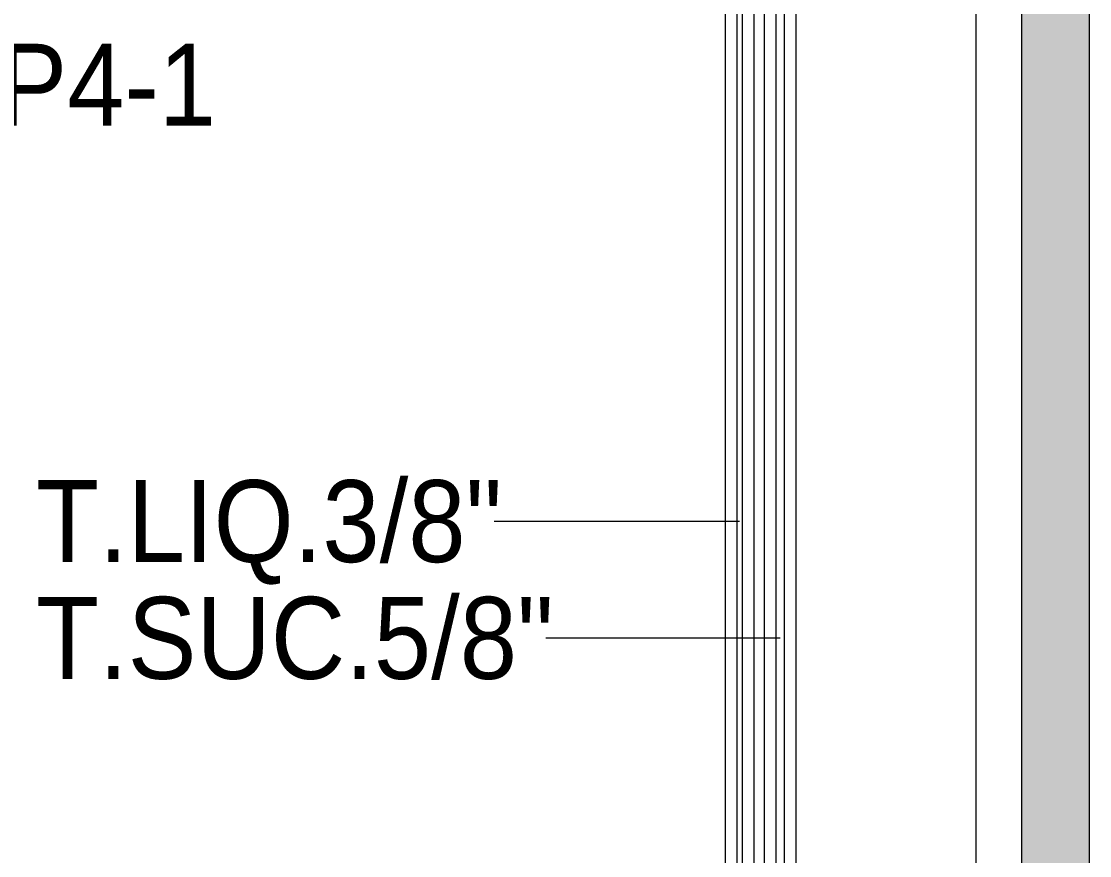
# Model space of a CAD drawing. Header units: metres. Extents: x 32 to 132, y -29 to 44.
# Drawn here: x 125.74 to 128.086, y -11.41 to -9.578 of the extents above; entities that cross this region are included whole.
import ezdxf

# ---------------------------------------------------------------- set-up
doc = ezdxf.new("R2010")
doc.units = ezdxf.units.M
doc.header["$LTSCALE"] = 100
for name, color, linetype, lineweight in [('Arqui', 8, 'Continuous', 0), ('M-EQPM-IDEN', 7, 'Continuous', 9), ('P-PIPE', 7, 'Continuous', 18), ('P-PIPE-IDEN', 7, 'Continuous', 9)]:
    doc.layers.add(name, color=color, linetype=linetype, lineweight=lineweight)
doc.styles.add('SansSerif_2', font='SANSS__.TTF', dxfattribs={"width": 0.9, "height": 0.18})

# ---------------------------------------------------------------- blocks, each defined once
blk = doc.blocks.new('estructura etapa 3')
at = {"layer": 'Arqui'}
blk.add_line((-49.6036, -6655.2792), (-49.6036, -6714.8391), dxfattribs=at)
blk = doc.blocks.new('A$C4ed580ad')
at = {"layer": 'Arqui', "ltscale": 0.3}
h = blk.add_hatch(color=256, dxfattribs=at)
h.dxf.hatch_style = 1
h.paths.add_polyline_path([(47.9816, 63.0005), (47.8316, 63.0005), (47.8316, 9.2757), (47.9816, 9.2757)])
at = {"layer": 'Arqui'}
blk.add_lwpolyline([(47.9816, 63.0005), (47.8316, 63.0005), (47.8316, 9.2757), (47.9816, 9.2757)], close=True, dxfattribs=at)
blk.add_blockref('estructura etapa 3', (97.3352, 6720.7245), dxfattribs=at)

msp = doc.modelspace()

# ---------------------------------------------------------------- linework, layer by layer
at = {"layer": 'P-PIPE', "color": 1, "true_color": 0xff0000}
for p, q in [((127.3966, -8.7165), (127.3966, -16.9617)), ((127.4156, -16.9617), (127.4156, -8.7165)), ((127.441, -16.9431), (127.441, -8.7165)), ((127.3712, -8.7351), (127.3712, -16.9617))]:
    msp.add_line(p, q, dxfattribs=at)
at = {"layer": 'P-PIPE', "color": 11, "true_color": 0xff8080}
for p, q in [((127.3107, -8.795), (127.3107, -17.0469)), ((127.3234, -17.0469), (127.3234, -8.795)), ((127.3488, -17.0283), (127.3488, -8.795)), ((127.2853, -8.8136), (127.2853, -17.0469))]:
    msp.add_line(p, q, dxfattribs=at)
at = {"layer": 'P-PIPE-IDEN'}
for p, q in [((127.317, -10.6762), (126.7782, -10.6762)), ((127.4061, -10.9326), (126.8916, -10.9326))]:
    msp.add_line(p, q, dxfattribs=at)

# ---------------------------------------------------------------- block references
at = {"layer": 'Arqui'}
msp.add_blockref('A$C4ed580ad', (80.1042, -28.9743), dxfattribs=at)

# ---------------------------------------------------------------- texts
at = {"layer": 'M-EQPM-IDEN', "insert": (123.9036, -9.6268), "char_height": 0.18, "width": 2.69848, "attachment_point": 1, "style": 'SansSerif_2'}
msp.add_mtext('EVAPORADOR #P4-1', dxfattribs=at)
at = {"layer": 'P-PIPE-IDEN', "char_height": 0.18, "attachment_point": 1, "style": 'SansSerif_2'}
for s, insert, width in [('T.LIQ.3/8"', (125.772, -10.5852), 1.212151), ('T.SUC.5/8"', (125.772, -10.8417), 1.34924)]:
    msp.add_mtext(s, dxfattribs=dict(at, insert=insert, width=width))

doc.saveas('drawing.dxf')
